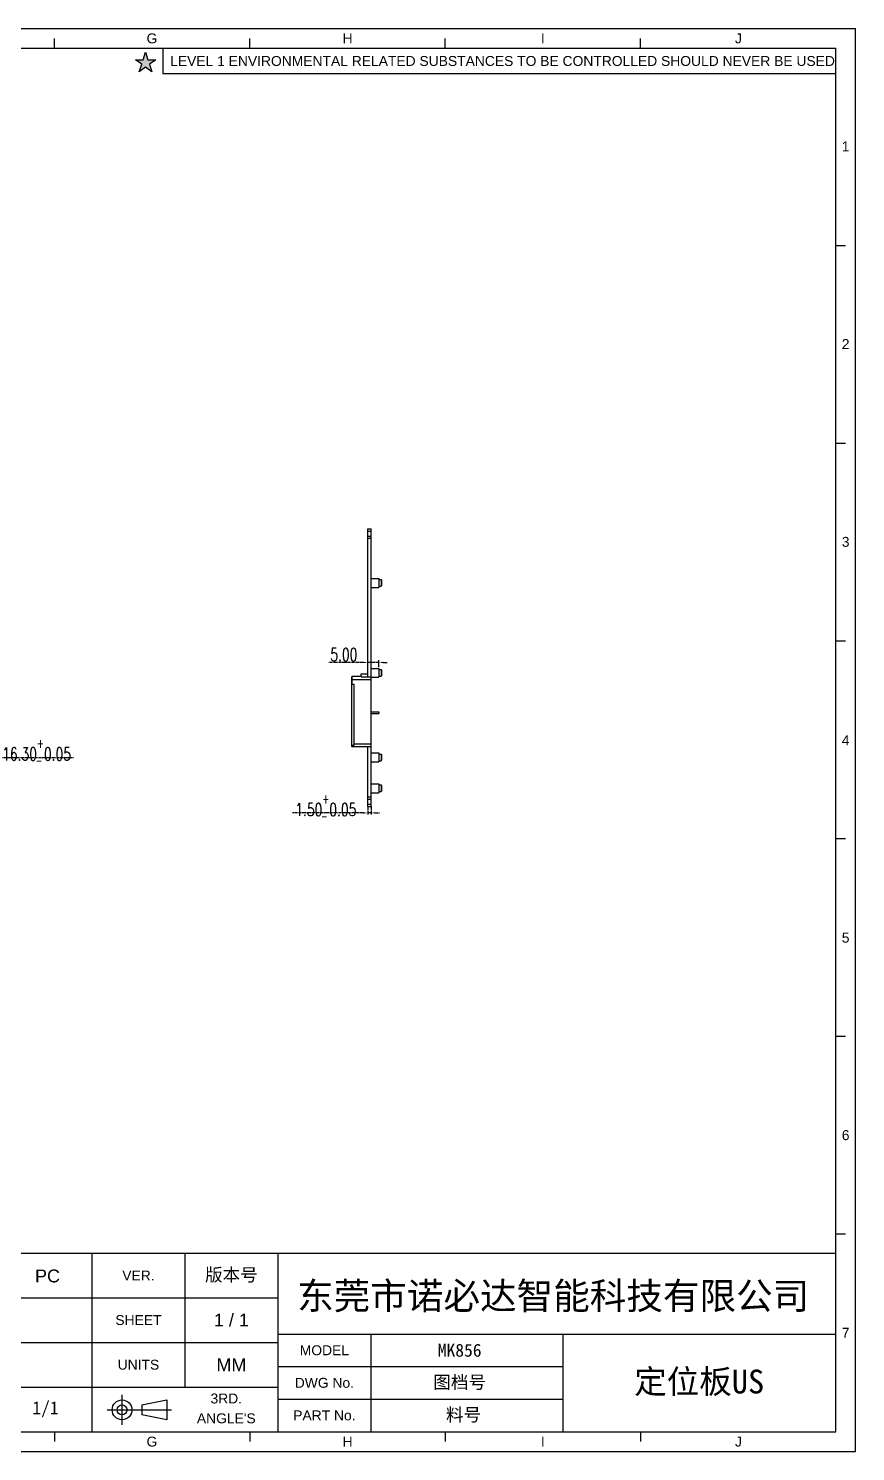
# Model space of a CAD drawing. Header units: inches. Extents: x -254 to 649, y -1239 to -595.
# Drawn here: x 274 to 649, y -1239 to -595 of the extents above; entities that cross this region are included whole.
import ezdxf
from ezdxf.enums import TextEntityAlignment as Align

# ---------------------------------------------------------------- set-up
doc = ezdxf.new("R2010")
doc.units = ezdxf.units.IN
doc.header["$MEASUREMENT"] = 0
doc.linetypes.add('CENTER', pattern=[2, 1.25, -0.25, 0.25, -0.25])
doc.linetypes.add('DASHED', pattern=[0.75, 0.5, -0.25])
doc.layers.add('cen', color=1, linetype='CENTER', lineweight=13)
doc.layers.add('Hidden', color=130, linetype='DASHED', lineweight=13)
doc.styles.add('Arial', font='arial.ttf')
doc.styles.add('SONGTI', font='')
doc.styles.add('TXT', font='txt.shx', dxfattribs={"width": 0.7})
doc.styles.get('SONGTI').set_extended_font_data('SimSun')
doc.dimstyles.new('1', dxfattribs={"dimtxt": 4, "dimasz": 2, "dimexe": 1, "dimexo": 0.625, "dimtad": 1, "dimzin": 1, "dimdsep": 46, "dimtxsty": 'TXT', "dimcen": 10, "dimadec": 0, "dimazin": 0, "dimtfac": 1, "dimtmove": 0, "dimatfit": 3, "dimfxl": 0, "dimarcsym": 0})

# ---------------------------------------------------------------- blocks, each defined once
blk = doc.blocks.new('*D86')
at = {"layer": 'cen', "color": 0, "lineweight": -2, "transparency": 16777216}
for p, q in [((427.62, -947.03), (427.62, -950.89)), ((429.12, -947.03), (429.12, -950.89)), ((425.62, -949.89), (393.56, -949.89)), ((429.12, -949.89), (427.62, -949.89)), ((431.12, -949.89), (433.12, -949.89))]:
    blk.add_line(p, q, dxfattribs=at)
at = {"layer": 'cen', "color": 0, "transparency": 16777216}
for points in [[(425.62, -949.56), (425.62, -950.22), (427.62, -949.89)], [(431.12, -949.56), (431.12, -950.22), (429.12, -949.89)]]:
    blk.add_solid(points, dxfattribs=at)
at = {"layer": 'Defpoints', "color": 0, "transparency": 16777216}
for p in [(427.62, -946.4), (429.12, -946.4), (429.12, -949.89)]:
    blk.add_point(p, dxfattribs=at)
at = {"layer": 'cen', "color": 0, "transparency": 16777216, "insert": (408.59, -946.35), "char_height": 4, "width": 58.5092, "attachment_point": 5, "style": 'TXT'}
blk.add_mtext('{\\H1.458x;1.50\\H0.7x;\\S+^ _;\\H1.42857x;0.05}', dxfattribs=at)
blk = doc.blocks.new('*D87')
at = {"layer": 'cen', "color": 0, "lineweight": -2, "transparency": 16777216}
for p, q in [((425.62, -881.73), (409.93, -881.73)), ((427.62, -883.8), (427.62, -880.73)), ((432.62, -881.73), (427.62, -881.73)), ((432.62, -883.8), (432.62, -880.73)), ((434.62, -881.73), (436.62, -881.73))]:
    blk.add_line(p, q, dxfattribs=at)
at = {"layer": 'cen', "color": 0, "transparency": 16777216}
for points in [[(425.62, -881.4), (425.62, -882.06), (427.62, -881.73)], [(434.62, -881.4), (434.62, -882.06), (432.62, -881.73)]]:
    blk.add_solid(points, dxfattribs=at)
at = {"layer": 'Defpoints', "color": 0, "transparency": 16777216}
for p in [(427.62, -881.73), (427.62, -884.43), (432.62, -884.43)]:
    blk.add_point(p, dxfattribs=at)
at = {"layer": 'cen', "color": 0, "transparency": 16777216, "insert": (416.77, -878.19), "char_height": 4, "attachment_point": 5, "style": 'TXT'}
blk.add_mtext('{\\H1.458x;5.00}', dxfattribs=at)
blk = doc.blocks.new('*D88')
at = {"layer": 'cen', "color": 0, "lineweight": -2, "transparency": 16777216}
for p, q in [((242.26, -919.54), (242.26, -925.74)), ((258.58, -919.54), (258.58, -925.74)), ((244.26, -924.74), (256.58, -924.74)), ((258.58, -924.74), (294.53, -924.74))]:
    blk.add_line(p, q, dxfattribs=at)
at = {"layer": 'cen', "color": 0, "transparency": 16777216}
for points in [[(244.26, -924.41), (244.26, -925.07), (242.26, -924.74)], [(256.58, -924.41), (256.58, -925.07), (258.58, -924.74)]]:
    blk.add_solid(points, dxfattribs=at)
at = {"layer": 'Defpoints', "color": 0, "transparency": 16777216}
for p in [(242.26, -918.91), (258.58, -918.91), (258.58, -924.74)]:
    blk.add_point(p, dxfattribs=at)
at = {"layer": 'cen', "color": 0, "transparency": 16777216, "insert": (277.55, -921.2), "char_height": 4, "width": 218.227, "attachment_point": 5, "style": 'TXT'}
blk.add_mtext('{\\H1.458x;16.30\\H0.7x;\\S+^ _;\\H1.42857x;0.05}', dxfattribs=at)

msp = doc.modelspace()

# ---------------------------------------------------------------- hatches: boundary and pattern name
msp.add_hatch(color=256).paths.add_polyline_path([(328.71, -610.85), (331.57, -608.772), (328.035, -608.772), (326.943, -605.41), (325.85, -608.772), (322.315, -608.772), (325.175, -610.85), (324.083, -614.212), (326.943, -612.134), (329.802, -614.212)])

# ---------------------------------------------------------------- linework, layer by layer
for p, q in [((-254.021, -594.641), (648.598, -594.641)), ((285.754, -603.622), (285.754, -599.132)), ((374.22, -603.622), (374.22, -599.132)), ((462.685, -603.622), (462.685, -599.132)), ((551.151, -603.622), (551.151, -599.132)), ((648.598, -1239.048), (648.598, -594.641)), ((-245.04, -603.622), (639.616, -603.622)), ((334.799, -603.809), (334.799, -615.036)), ((639.616, -1230.067), (639.616, -603.622)), ((334.799, -615.036), (639.616, -615.036)), ((644.107, -693.114), (639.616, -693.114)), ((644.107, -782.607), (639.616, -782.607)), ((644.107, -872.099), (639.616, -872.099)), ((644.107, -961.591), (639.616, -961.591)), ((644.107, -1051.083), (639.616, -1051.083)), ((644.107, -1140.575), (639.616, -1140.575)), ((-245.04, -1149.235), (639.616, -1149.235)), ((302.653, -1149.235), (302.653, -1230.067)), ((344.773, -1149.235), (344.773, -1209.859)), ((386.893, -1149.235), (386.893, -1230.067)), ((218.413, -1169.443), (386.893, -1169.443)), ((218.413, -1189.651), (386.893, -1189.651)), ((386.893, -1185.858), (639.616, -1185.858)), ((429.013, -1185.858), (429.013, -1230.067)), ((515.94, -1185.858), (515.94, -1230.067)), ((386.893, -1200.594), (515.94, -1200.594)), ((218.413, -1209.859), (386.893, -1209.859)), ((316.29, -1226.904), (316.29, -1213.432)), ((325.271, -1217.922), (336.498, -1215.677)), ((325.271, -1217.922), (325.271, -1222.413)), ((336.498, -1215.677), (336.498, -1224.658)), ((386.893, -1215.33), (515.94, -1215.33)), ((309.554, -1220.168), (338.743, -1220.168)), ((336.498, -1224.658), (325.271, -1222.413)), ((-245.04, -1230.067), (639.616, -1230.067)), ((285.754, -1230.067), (285.754, -1234.557)), ((374.22, -1230.067), (374.22, -1234.557)), ((462.685, -1230.067), (462.685, -1234.557)), ((551.151, -1230.067), (551.151, -1234.557)), ((-254.021, -1239.048), (648.598, -1239.048))]:
    msp.add_line(p, q)
at = {"color": 7, "linetype": 'Continuous'}
for p, q in [((427.617, -888.179), (427.617, -821.208)), ((427.617, -821.208), (429.117, -821.208)), ((427.617, -822.208), (429.117, -822.208)), ((427.617, -824.508), (429.117, -824.508)), ((429.117, -946.921), (429.117, -821.208)), ((427.617, -825.508), (429.117, -825.508)), ((429.117, -843.717), (432.617, -843.717)), ((432.617, -843.718), (432.617, -847.717)), ((429.117, -847.717), (432.617, -847.717)), ((432.617, -844.217), (433.617, -844.217)), ((432.617, -847.217), (433.617, -847.217)), ((433.617, -844.217), (433.617, -847.217)), ((433.817, -844.417), (433.617, -844.217)), ((433.817, -847.017), (433.617, -847.217)), ((433.817, -844.417), (433.817, -847.017)), ((420.417, -888.224), (420.487, -888.154)), ((420.417, -919.844), (420.417, -888.224)), ((420.487, -891.774), (420.487, -888.154)), ((424.617, -888.154), (420.487, -888.154)), ((424.617, -888.179), (424.617, -886.954)), ((424.617, -886.954), (427.617, -886.954)), ((424.617, -888.179), (429.117, -888.179)), ((429.117, -884.429), (432.617, -884.429)), ((429.117, -888.429), (432.617, -888.429)), ((432.617, -884.429), (432.617, -888.429)), ((432.617, -884.929), (433.617, -884.929)), ((432.617, -887.929), (433.617, -887.929)), ((433.817, -885.129), (433.617, -884.929)), ((433.617, -884.929), (433.617, -887.929)), ((433.817, -887.729), (433.617, -887.929)), ((433.817, -885.129), (433.817, -887.729)), ((420.417, -889.404), (429.117, -889.404)), ((421.517, -891.774), (420.417, -891.774)), ((421.517, -919.194), (421.517, -891.774)), ((429.117, -904.113), (432.617, -904.113)), ((429.117, -904.913), (432.617, -904.913)), ((432.617, -904.113), (432.617, -904.913)), ((420.417, -919.194), (421.517, -919.194)), ((420.417, -919.844), (420.487, -919.914)), ((420.488, -919.574), (420.487, -919.194)), ((420.487, -919.914), (420.488, -919.574)), ((427.617, -919.914), (420.487, -919.914)), ((429.117, -918.664), (421.517, -918.664)), ((429.117, -919.888), (427.617, -919.888)), ((427.617, -946.921), (427.617, -919.888)), ((429.117, -922.717), (432.617, -922.717)), ((429.117, -926.717), (432.617, -926.717)), ((432.617, -922.718), (432.617, -926.717)), ((432.617, -923.217), (433.617, -923.217)), ((432.617, -926.217), (433.617, -926.217)), ((433.817, -923.417), (433.617, -923.217)), ((433.617, -923.217), (433.617, -926.217)), ((433.817, -926.017), (433.617, -926.217)), ((433.817, -923.417), (433.817, -926.017)), ((429.117, -936.711), (432.617, -936.711)), ((429.117, -940.711), (432.617, -940.711)), ((432.617, -936.711), (432.617, -940.711)), ((432.617, -937.211), (433.617, -937.211)), ((432.617, -940.211), (433.617, -940.211)), ((433.817, -937.411), (433.617, -937.211)), ((433.617, -937.211), (433.617, -940.211)), ((433.817, -940.011), (433.617, -940.211)), ((433.817, -937.411), (433.817, -940.011)), ((427.617, -942.621), (429.117, -942.621)), ((427.617, -943.621), (429.117, -943.621)), ((427.617, -945.921), (429.117, -945.921)), ((427.617, -946.921), (429.117, -946.921))]:
    msp.add_line(p, q, dxfattribs=at)
msp.add_lwpolyline([(325.85, -608.772), (326.943, -605.41), (328.035, -608.772), (331.57, -608.772), (328.71, -610.85), (329.802, -614.212), (326.943, -612.134), (324.083, -614.212), (325.175, -610.85), (322.315, -608.772)], close=True)
for radius in [4.491, 2.245]:
    msp.add_circle((316.29, -1220.168), radius)

# ---------------------------------------------------------------- texts
at = {"style": 'Arial'}
for s, p in [('G', (329.832, -599.132)), ('H', (418.466, -599.132)), ('I', (506.917, -599.132)), ('J', (595.547, -599.132)), ('1', (644.107, -648.055)), ('2', (644.107, -737.562)), ('3', (644.107, -827.116)), ('4', (644.107, -916.971)), ('5', (644.107, -1006.371)), ('6', (644.107, -1095.773)), ('7', (644.107, -1185.258)), ('G', (329.832, -1234.557)), ('H', (418.466, -1234.557)), ('I', (506.917, -1234.557)), ('J', (595.547, -1234.557))]:
    msp.add_text(s, height=4.491, dxfattribs=at).set_placement(p, align=Align.MIDDLE_CENTER)
for s, height, p in [('LEVEL 1 ENVIRONMENTAL RELATED SUBSTANCES TO BE CONTROLLED SHOULD NEVER BE USED', 4.49064, (488.67, -609.362)), ('3RD.', 4.4906, (363.507, -1215.022)), ("ANGLE'S", 4.4906, (363.507, -1224.003))]:
    msp.add_text(s, height=height, dxfattribs=at).set_placement(p, align=Align.MIDDLE)
at = {"char_height": 4.4906, "width": 42.12, "attachment_point": 5, "style": 'Arial'}
for s, insert in [('VER.', (323.713, -1159.339)), ('SHEET', (323.713, -1179.547)), ('MODEL', (407.953, -1193.226)), ('UNITS', (323.713, -1199.755)), ('DWG No.', (407.953, -1207.962)), ('PART No.', (407.953, -1222.699))]:
    msp.add_mtext(s, dxfattribs=dict(at, insert=insert))
at = {"layer": 'Hidden', "attachment_point": 5}
for s, insert, char_height, width, style in [('PC', (282.514, -1159.579), 5.832, 42.12, 'Arial'), ('{\\fSimSun|b0|i0|c134|p54;版本号}', (365.833, -1159.339), 5.832, 42.12, 'Arial'), ('{\\fSimHei|b1|i0|c134|p49;东莞市诺必达智能科技有限公司}', (511.612, -1169.24), 12.15, 255.54688, 'SONGTI'), ('1 / 1', (365.833, -1179.547), 5.832, 42.12, 'Arial'), ('{\\fSimSun|b0|i0|c134|p54;MK856}', (469.247, -1193.226), 5.832, 42.12, 'Arial'), ('MM', (365.833, -1199.755), 5.832, 42.12, 'Arial'), ('{\\fSimSun|b0|i0|c134|p54;图档号}', (469.247, -1207.962), 5.832, 42.12, 'Arial'), ('定位板US', (577.778, -1207.962), 10.8, 123.67616, 'SONGTI'), ('{\\fSimSun|b0|i0|c134|p54;1/1}', (281.593, -1219.963), 5.832, 42.12, 'Arial'), ('{\\fSimSun|b0|i0|c134|p54;料号}', (470.99, -1222.699), 5.832, 42.12, 'Arial')]:
    msp.add_mtext(s, dxfattribs=dict(at, insert=insert, char_height=char_height, width=width, style=style))

# ---------------------------------------------------------------- dimensions: what is measured, and where the dimension line sits
at = {"layer": 'cen', "color": 1}
for base, p1, p2, text, picture, middle in [((427.617, -881.732), (432.617, -884.429), (427.617, -884.429), '{\\H1.458x;<>}', '*D87', (416.771, -881.732)), ((258.581, -924.741), (242.261, -918.914), (258.581, -918.914), '{\\H1.458x;16.30\\H0.7x;\\S+^ _;\\H1.42857x;0.05}', '*D88', (277.555, -924.741)), ((429.117, -949.889), (427.617, -946.401), (429.117, -946.401), '{\\H1.458x;<>\\H0.7x;\\S+^ _;\\H1.42857x;0.05}', '*D86', (408.587, -949.889))]:
    dim = msp.add_linear_dim(base=base, p1=p1, p2=p2, text=text, dimstyle='1', dxfattribs=at)
    dim.commit()
    dim.dimension.update_dxf_attribs({"geometry": picture, "text_midpoint": middle, "dimtype": 160})

doc.saveas('drawing.dxf')
